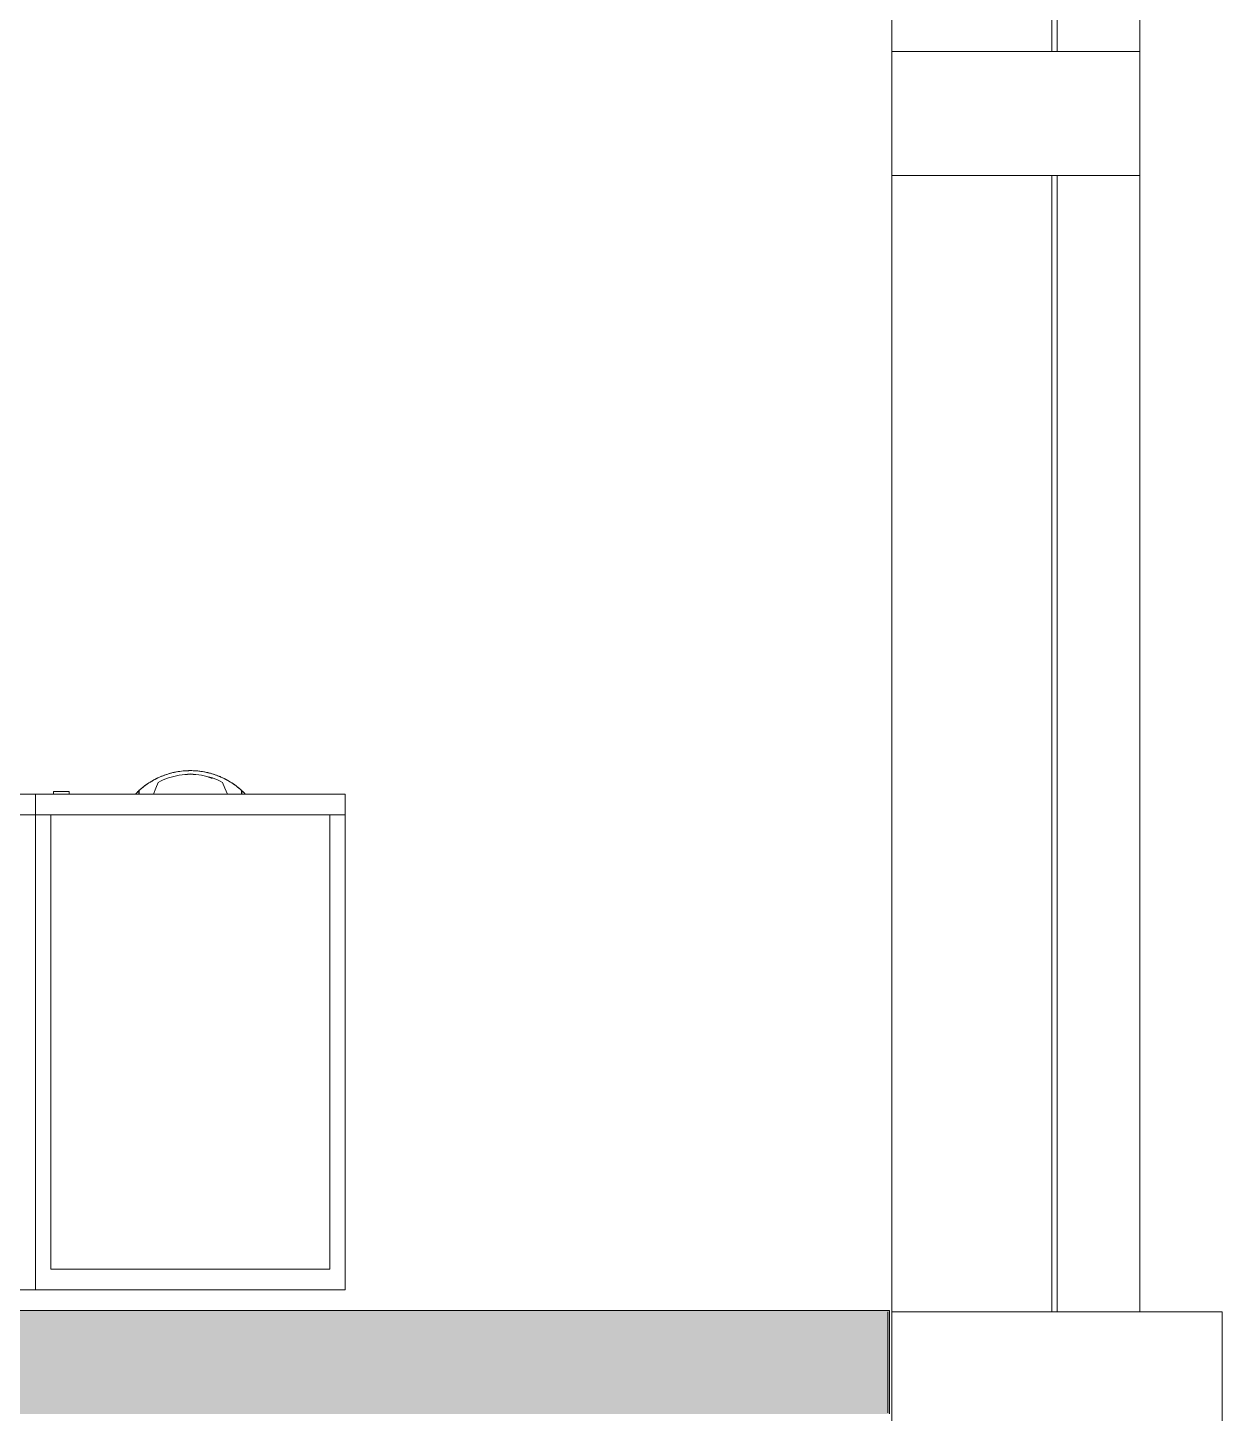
# Model space of a CAD drawing. Header units: inches. Extents: x 0 to 2535, y 0 to 2052.
# Drawn here: x 2469.2 to 2527, y 1382.6 to 1449.7 of the extents above; entities that cross this region are included whole.
import ezdxf

# ---------------------------------------------------------------- set-up
doc = ezdxf.new("R2010")
doc.units = ezdxf.units.IN
doc.header["$MEASUREMENT"] = 0
for name, color, linetype, lineweight in [('A-DETL', 90, 'Continuous', 9), ('A-WALL', 113, 'Continuous', 13), ('A-WALL-PATT', 111, 'Continuous', 13), ('CORE', 7, 'Continuous', 9), ('I-FURN', 30, 'Continuous', 9), ('I-FURN-PNLS', 30, 'Continuous', 9), ('I-WALL', 2, 'Continuous', 13), ('Victor Bldg - 7th Floor_LINK_dwg', 8, 'Continuous', 9), ('WINDOWS', 7, 'Continuous', 9)]:
    doc.layers.add(name, color=color, linetype=linetype, lineweight=lineweight)

# ---------------------------------------------------------------- blocks, each defined once
blk = doc.blocks.new('Victor Bldg - 7th Floor_LINK_dwg-6972240-Level 07  POWER _ SIGNAL')
at = {"layer": 'A-WALL', "color": 7, "lineweight": 9}
blk.add_line((2510.815, 1382.625), (2510.815, 1387.5), dxfattribs=at)
at = {"layer": 'CORE', "flags": 128}
blk.add_lwpolyline([(2511, 1343.5), (2511, 1323.5), (2527, 1323.5), (2527, 1387.5), (2511, 1387.5), (2511, 1367.5)], dxfattribs=at)
at = {"layer": 'WINDOWS'}
for p, q in [((2511, 1387.5), (2511, 1503.5)), ((2518.75, 1448.5), (2518.75, 1503.5)), ((2519, 1448.5), (2519, 1503.5)), ((2523, 1387.5), (2523, 1503.5)), ((2518.75, 1387.5), (2518.75, 1442.5)), ((2519, 1387.5), (2519, 1442.5))]:
    blk.add_line(p, q, dxfattribs=at)
at = {"layer": 'WINDOWS', "flags": 128}
blk.add_lwpolyline([(2511, 1448.5), (2523, 1448.5), (2523, 1442.5), (2511, 1442.5)], close=True, dxfattribs=at)
blk = doc.blocks.new('Zira Wksta 12 - Type 1-V53-Level 07  POWER _ SIGNAL')
at = {"layer": 'I-FURN'}
for p, q in [((-24.173, 93.98), (-24, 93.98)), ((-24.173, 93.98), (-24, 93.98)), ((-24.173, 93.98), (-24, 93.98)), ((-24, 93.987), (-24.167, 93.987)), ((-24, 93.987), (-24.167, 93.987)), ((-24, 93.987), (-24.167, 93.987)), ((-24, 94.152), (-24, 94.157)), ((-24, 94.157), (-24, 94.154)), ((-24, 94.124), (-24, 94.157)), ((-24, 94.157), (-24, 94.131)), ((-24, 94.104), (-24, 94.157)), ((-24, 94.157), (-24, 94.114)), ((-24, 94.154), (-24, 94.145)), ((-24, 94.141), (-24, 94.152)), ((-24, 94.145), (-24, 94.114)), ((-24, 94.124), (-24, 94.141)), ((-24, 94.131), (-24, 94.114)), ((-24, 94.104), (-24, 94.124)), ((-24, 94.104), (-24, 94.124)), ((-24, 94.114), (-24, 94.082)), ((-24, 94.114), (-24, 94.012)), ((-24, 94.114), (-24, 94.012)), ((-24, 94.012), (-24, 94.104)), ((-24, 94.012), (-24, 94.104)), ((-24, 94.012), (-24, 94.104)), ((-24, 94.082), (-24, 94.048)), ((-24, 94.048), (-24, 94.012)), ((-24, 93.98), (-24, 94.012)), ((-24, 94.012), (-24, 93.987)), ((-24, 93.98), (-24, 94.012)), ((-24, 94.012), (-24, 93.987)), ((-24, 93.98), (-24, 94.012)), ((-24, 94.012), (-24, 93.987)), ((-24, 93.98), (-24, 93.291)), ((-24, 93.639), (-24, 93.98)), ((-24, 93.98), (-24, 93.636)), ((-24, 93.639), (-24, 93.98)), ((-24, 93.98), (-24, 93.291)), ((-24, 93.639), (-24, 93.98)), ((-24.281, 93.175), (-24, 93.291)), ((-24.281, 93.175), (-24, 93.291)), ((-24.281, 93.175), (-24, 93.291)), ((-24, 93.291), (-24, 93.636)), ((-24, 93.636), (-24, 93.291)), ((-24, 93.291), (-24, 93.636)), ((-24, 93.291), (-24, 93.636)), ((-24.561, 93.059), (-24.281, 93.175)), ((-24.561, 93.059), (-24.281, 93.175)), ((-24.561, 93.059), (-24.281, 93.175)), ((-24.281, 89.825), (-24.561, 89.941)), ((-24.281, 89.825), (-24.561, 89.941)), ((-24.281, 89.825), (-24.561, 89.941)), ((-24, 89.709), (-24.281, 89.825)), ((-24, 89.709), (-24.281, 89.825)), ((-24, 89.709), (-24.281, 89.825)), ((-24, 89.364), (-24, 89.709)), ((-24, 89.709), (-24, 89.364)), ((-24, 89.364), (-24, 89.709)), ((-24, 89.709), (-24, 89.364)), ((-24, 89.364), (-24, 89.709)), ((-24, 89.709), (-24, 89.02)), ((-24, 89.364), (-24, 89.02)), ((-24, 89.364), (-24, 89.02)), ((-24, 89.02), (-24, 89.361)), ((-24, 89.02), (-24, 89.361)), ((-24, 89.02), (-24, 89.361)), ((-24, 89.02), (-24.173, 89.02)), ((-24, 89.02), (-24.173, 89.02)), ((-24, 89.02), (-24.173, 89.02)), ((-24.167, 89.013), (-24, 89.013)), ((-24.167, 89.013), (-24, 89.013)), ((-24.167, 89.013), (-24, 89.013)), ((-24, 88.988), (-24, 89.02)), ((-24, 88.988), (-24, 89.02)), ((-24, 88.988), (-24, 89.02)), ((-24, 89.013), (-24, 88.988)), ((-24, 89.013), (-24, 88.988)), ((-24, 89.013), (-24, 88.988)), ((-24, 88.988), (-24, 88.952)), ((-24, 88.896), (-24, 88.988)), ((-24, 88.988), (-24, 88.918)), ((-24, 88.941), (-24, 88.988)), ((-24, 88.988), (-24, 88.886)), ((-24, 88.896), (-24, 88.988)), ((-24, 88.952), (-24, 88.918)), ((-24, 88.896), (-24, 88.941)), ((-24, 88.918), (-24, 88.886)), ((-24, 88.918), (-24, 88.886)), ((-24, 88.876), (-24, 88.896)), ((-24, 88.859), (-24, 88.896)), ((-24, 88.843), (-24, 88.896)), ((-24, 88.886), (-24, 88.843)), ((-24, 88.886), (-24, 88.869)), ((-24, 88.886), (-24, 88.843)), ((-24, 88.848), (-24, 88.876)), ((-24, 88.869), (-24, 88.855)), ((-24, 88.843), (-24, 88.859)), ((-24, 88.855), (-24, 88.843)), ((-24, 88.843), (-24, 88.848))]:
    blk.add_line(p, q, dxfattribs=at)
at = {"layer": 'I-FURN', "flags": 128}
for points in [[(-24, 93.291), (-24.281, 93.175), (-24.561, 93.059)], [(-24, 93.291), (-24.281, 93.175), (-24.561, 93.059)], [(-24, 93.291), (-24.281, 93.175), (-24.561, 93.059)], [(-24.561, 89.941), (-24.281, 89.825), (-24, 89.709)], [(-24.561, 89.941), (-24.281, 89.825), (-24, 89.709)], [(-24.561, 89.941), (-24.281, 89.825), (-24, 89.709)]]:
    blk.add_lwpolyline(points, dxfattribs=at)
at = {"layer": 'I-FURN'}
for start, end in [(137.02895, 137.70289), (137.02895, 137.70289), (137.02895, 137.70289), (137.03852, 137.56704), (137.03852, 137.56704), (137.03852, 137.56704), (222.29711, 222.97105), (222.29711, 222.97105), (222.29711, 222.97105), (222.43296, 222.96148), (222.43296, 222.96148), (222.43296, 222.96148)]:
    blk.add_arc((-21.447, 91.5), 3.685, start, end, dxfattribs=at)
for points, knots in [([(-24.173, 89.02), (-24.325, 89.187), (-24.598, 89.55), (-24.903, 90.161), (-25.09, 90.818), (-25.174, 91.727), (-25.004, 92.635), (-24.599, 93.45), (-24.325, 93.813), (-24.173, 93.98)], [0, 0, 0, 0, 0.125, 0.25, 0.375, 0.5, 0.75, 0.875, 1, 1, 1, 1]), ([(-24.173, 89.02), (-24.325, 89.187), (-24.598, 89.55), (-24.903, 90.161), (-25.09, 90.818), (-25.174, 91.727), (-25.004, 92.635), (-24.599, 93.45), (-24.325, 93.813), (-24.173, 93.98)], [0, 0, 0, 0, 0.125, 0.25, 0.375, 0.5, 0.75, 0.875, 1, 1, 1, 1]), ([(-24.173, 89.02), (-24.325, 89.187), (-24.598, 89.55), (-24.903, 90.161), (-25.09, 90.818), (-25.174, 91.727), (-25.004, 92.635), (-24.599, 93.45), (-24.325, 93.813), (-24.173, 93.98)], [0, 0, 0, 0, 0.125, 0.25, 0.375, 0.5, 0.75, 0.875, 1, 1, 1, 1]), ([(-24, 94.157), (-24.001, 94.157), (-24.002, 94.156), (-24.004, 94.153), (-24.007, 94.151), (-24.009, 94.149), (-24.012, 94.145), (-24.016, 94.142), (-24.019, 94.139), (-24.023, 94.135), (-24.027, 94.131), (-24.032, 94.127), (-24.041, 94.118), (-24.048, 94.11), (-24.055, 94.104)], [0, 0, 0, 0, 0.125, 0.1875, 0.25, 0.3125, 0.375, 0.4375, 0.5, 0.5625, 0.625, 0.6875, 0.75, 1, 1, 1, 1]), ([(-24, 94.157), (-24.001, 94.157), (-24.002, 94.156), (-24.004, 94.153), (-24.007, 94.151), (-24.009, 94.149), (-24.012, 94.145), (-24.016, 94.142), (-24.019, 94.139), (-24.023, 94.135), (-24.027, 94.131), (-24.032, 94.127), (-24.041, 94.118), (-24.048, 94.11), (-24.055, 94.104)], [0, 0, 0, 0, 0.125, 0.1875, 0.25, 0.3125, 0.375, 0.4375, 0.5, 0.5625, 0.625, 0.6875, 0.75, 1, 1, 1, 1]), ([(-24, 94.157), (-24.001, 94.157), (-24.002, 94.156), (-24.004, 94.153), (-24.007, 94.151), (-24.009, 94.149), (-24.012, 94.145), (-24.016, 94.142), (-24.019, 94.139), (-24.023, 94.135), (-24.027, 94.131), (-24.032, 94.127), (-24.041, 94.118), (-24.048, 94.11), (-24.055, 94.104)], [0, 0, 0, 0, 0.125, 0.1875, 0.25, 0.3125, 0.375, 0.4375, 0.5, 0.5625, 0.625, 0.6875, 0.75, 1, 1, 1, 1]), ([(-24.045, 94.114), (-24.039, 94.119), (-24.031, 94.127), (-24.021, 94.137), (-24.016, 94.142), (-24.012, 94.146), (-24.009, 94.149), (-24.007, 94.151), (-24.004, 94.153), (-24.003, 94.155), (-24.001, 94.156), (-24, 94.157), (-24, 94.157)], [0, 0, 0, 0, 0.25, 0.375, 0.5, 0.5625, 0.625, 0.6875, 0.75, 0.8125, 0.875, 1, 1, 1, 1]), ([(-24.045, 94.114), (-24.039, 94.119), (-24.031, 94.127), (-24.021, 94.137), (-24.016, 94.142), (-24.012, 94.146), (-24.009, 94.149), (-24.007, 94.151), (-24.004, 94.153), (-24.003, 94.155), (-24.001, 94.156), (-24, 94.157), (-24, 94.157)], [0, 0, 0, 0, 0.25, 0.375, 0.5, 0.5625, 0.625, 0.6875, 0.75, 0.8125, 0.875, 1, 1, 1, 1]), ([(-24.045, 94.114), (-24.039, 94.119), (-24.031, 94.127), (-24.021, 94.137), (-24.016, 94.142), (-24.012, 94.146), (-24.009, 94.149), (-24.007, 94.151), (-24.004, 94.153), (-24.003, 94.155), (-24.001, 94.156), (-24, 94.157), (-24, 94.157)], [0, 0, 0, 0, 0.25, 0.375, 0.5, 0.5625, 0.625, 0.6875, 0.75, 0.8125, 0.875, 1, 1, 1, 1]), ([(-24.672, 93.283), (-24.727, 93.183), (-24.791, 93.055), (-24.846, 92.924), (-24.856, 92.898)], [0.15936451, 0.15936451, 0.15936451, 0.15936451, 0.22222222, 0.23762024, 0.23762024, 0.23762024, 0.23762024]), ([(-24.672, 93.283), (-24.727, 93.183), (-24.791, 93.055), (-24.846, 92.924), (-24.856, 92.898)], [0.15936451, 0.15936451, 0.15936451, 0.15936451, 0.22222222, 0.23762024, 0.23762024, 0.23762024, 0.23762024]), ([(-24.672, 93.283), (-24.727, 93.183), (-24.791, 93.055), (-24.846, 92.924), (-24.856, 92.898)], [0.15936451, 0.15936451, 0.15936451, 0.15936451, 0.22222222, 0.23762024, 0.23762024, 0.23762024, 0.23762024]), ([(-24.945, 92.66), (-24.973, 92.575), (-25.009, 92.449), (-25.04, 92.321), (-25.049, 92.28)], [0.28411479, 0.28411479, 0.28411479, 0.28411479, 0.33333333, 0.3562762, 0.3562762, 0.3562762, 0.3562762]), ([(-24.945, 92.66), (-24.973, 92.575), (-25.009, 92.449), (-25.04, 92.321), (-25.049, 92.28)], [0.28411479, 0.28411479, 0.28411479, 0.28411479, 0.33333333, 0.3562762, 0.3562762, 0.3562762, 0.3562762]), ([(-24.945, 92.66), (-24.973, 92.575), (-25.009, 92.449), (-25.04, 92.321), (-25.049, 92.28)], [0.28411479, 0.28411479, 0.28411479, 0.28411479, 0.33333333, 0.3562762, 0.3562762, 0.3562762, 0.3562762]), ([(-25.096, 92.017), (-25.106, 91.946), (-25.12, 91.819), (-25.127, 91.692), (-25.128, 91.636)], [0.40508035, 0.40508035, 0.40508035, 0.40508035, 0.44444444, 0.47528756, 0.47528756, 0.47528756, 0.47528756]), ([(-25.096, 92.017), (-25.106, 91.946), (-25.12, 91.819), (-25.127, 91.692), (-25.128, 91.636)], [0.40508035, 0.40508035, 0.40508035, 0.40508035, 0.44444444, 0.47528756, 0.47528756, 0.47528756, 0.47528756]), ([(-25.096, 92.017), (-25.106, 91.946), (-25.12, 91.819), (-25.127, 91.692), (-25.128, 91.636)], [0.40508035, 0.40508035, 0.40508035, 0.40508035, 0.44444444, 0.47528756, 0.47528756, 0.47528756, 0.47528756]), ([(-25.048, 90.72), (-25.04, 90.679), (-25.009, 90.552), (-24.976, 90.423), (-24.95, 90.336)], [0.64373131, 0.64373131, 0.64373131, 0.64373131, 0.66666667, 0.71591001, 0.71591001, 0.71591001, 0.71591001]), ([(-25.048, 90.72), (-25.04, 90.679), (-25.009, 90.552), (-24.976, 90.423), (-24.95, 90.336)], [0.64373131, 0.64373131, 0.64373131, 0.64373131, 0.66666667, 0.71591001, 0.71591001, 0.71591001, 0.71591001]), ([(-25.048, 90.72), (-25.04, 90.679), (-25.009, 90.552), (-24.976, 90.423), (-24.95, 90.336)], [0.64373131, 0.64373131, 0.64373131, 0.64373131, 0.66666667, 0.71591001, 0.71591001, 0.71591001, 0.71591001]), ([(-24.857, 90.102), (-24.808, 89.982), (-24.751, 89.851), (-24.678, 89.729), (-24.671, 89.718)], [0.76239192, 0.76239192, 0.76239192, 0.76239192, 0.83333333, 0.84070579, 0.84070579, 0.84070579, 0.84070579]), ([(-24.857, 90.102), (-24.808, 89.982), (-24.751, 89.851), (-24.678, 89.729), (-24.671, 89.718)], [0.76239192, 0.76239192, 0.76239192, 0.76239192, 0.83333333, 0.84070579, 0.84070579, 0.84070579, 0.84070579]), ([(-24.857, 90.102), (-24.808, 89.982), (-24.751, 89.851), (-24.678, 89.729), (-24.671, 89.718)], [0.76239192, 0.76239192, 0.76239192, 0.76239192, 0.83333333, 0.84070579, 0.84070579, 0.84070579, 0.84070579]), ([(-24.055, 88.896), (-24.048, 88.89), (-24.039, 88.881), (-24.029, 88.871), (-24.023, 88.865), (-24.019, 88.861), (-24.016, 88.858), (-24.012, 88.855), (-24.009, 88.851), (-24.007, 88.849), (-24.004, 88.847), (-24.002, 88.844), (-24.001, 88.843), (-24, 88.843)], [0, 0, 0, 0, 0.25, 0.375, 0.4375, 0.5, 0.5625, 0.625, 0.6875, 0.75, 0.8125, 0.875, 1, 1, 1, 1]), ([(-24.055, 88.896), (-24.048, 88.89), (-24.039, 88.881), (-24.029, 88.871), (-24.023, 88.865), (-24.019, 88.861), (-24.016, 88.858), (-24.012, 88.855), (-24.009, 88.851), (-24.007, 88.849), (-24.004, 88.847), (-24.002, 88.844), (-24.001, 88.843), (-24, 88.843)], [0, 0, 0, 0, 0.25, 0.375, 0.4375, 0.5, 0.5625, 0.625, 0.6875, 0.75, 0.8125, 0.875, 1, 1, 1, 1]), ([(-24.055, 88.896), (-24.048, 88.89), (-24.039, 88.881), (-24.029, 88.871), (-24.023, 88.865), (-24.019, 88.861), (-24.016, 88.858), (-24.012, 88.855), (-24.009, 88.851), (-24.007, 88.849), (-24.004, 88.847), (-24.002, 88.844), (-24.001, 88.843), (-24, 88.843)], [0, 0, 0, 0, 0.25, 0.375, 0.4375, 0.5, 0.5625, 0.625, 0.6875, 0.75, 0.8125, 0.875, 1, 1, 1, 1]), ([(-24, 88.843), (-24, 88.843), (-24.001, 88.844), (-24.003, 88.845), (-24.004, 88.847), (-24.007, 88.849), (-24.009, 88.851), (-24.012, 88.854), (-24.015, 88.857), (-24.018, 88.86), (-24.021, 88.863), (-24.025, 88.867), (-24.032, 88.874), (-24.039, 88.881), (-24.045, 88.886)], [0, 0, 0, 0, 0.125, 0.1875, 0.25, 0.3125, 0.375, 0.4375, 0.5, 0.5625, 0.625, 0.6875, 0.75, 1, 1, 1, 1]), ([(-24, 88.843), (-24, 88.843), (-24.001, 88.844), (-24.003, 88.845), (-24.004, 88.847), (-24.007, 88.849), (-24.009, 88.851), (-24.012, 88.854), (-24.015, 88.857), (-24.018, 88.86), (-24.021, 88.863), (-24.025, 88.867), (-24.032, 88.874), (-24.039, 88.881), (-24.045, 88.886)], [0, 0, 0, 0, 0.125, 0.1875, 0.25, 0.3125, 0.375, 0.4375, 0.5, 0.5625, 0.625, 0.6875, 0.75, 1, 1, 1, 1]), ([(-24, 88.843), (-24, 88.843), (-24.001, 88.844), (-24.003, 88.845), (-24.004, 88.847), (-24.007, 88.849), (-24.009, 88.851), (-24.012, 88.854), (-24.015, 88.857), (-24.018, 88.86), (-24.021, 88.863), (-24.025, 88.867), (-24.032, 88.874), (-24.039, 88.881), (-24.045, 88.886)], [0, 0, 0, 0, 0.125, 0.1875, 0.25, 0.3125, 0.375, 0.4375, 0.5, 0.5625, 0.625, 0.6875, 0.75, 1, 1, 1, 1])]:
    blk.add_open_spline(points, degree=3, knots=knots, dxfattribs=at)
for points in [[(-24.167, 93.987), (-24.303, 93.838), (-24.427, 93.678), (-24.537, 93.508)], [(-24.167, 93.987), (-24.303, 93.838), (-24.427, 93.678), (-24.537, 93.508)], [(-24.167, 93.987), (-24.303, 93.838), (-24.427, 93.678), (-24.537, 93.508)], [(-24.055, 94.104), (-24.069, 94.089), (-24.099, 94.059), (-24.129, 94.028), (-24.144, 94.012)], [(-24.055, 94.104), (-24.069, 94.089), (-24.099, 94.059), (-24.129, 94.028), (-24.144, 94.012)], [(-24.055, 94.104), (-24.069, 94.089), (-24.099, 94.059), (-24.129, 94.028), (-24.144, 94.012)], [(-24.143, 94.012), (-24.132, 94.024), (-24.11, 94.047), (-24.077, 94.082), (-24.055, 94.103), (-24.045, 94.114)], [(-24.143, 94.012), (-24.132, 94.024), (-24.11, 94.047), (-24.077, 94.082), (-24.055, 94.103), (-24.045, 94.114)], [(-24.143, 94.012), (-24.132, 94.024), (-24.11, 94.047), (-24.077, 94.082), (-24.055, 94.103), (-24.045, 94.114)], [(-24.586, 93.431), (-24.616, 93.382), (-24.645, 93.333), (-24.672, 93.283)], [(-24.586, 93.431), (-24.616, 93.382), (-24.645, 93.333), (-24.672, 93.283)], [(-24.586, 93.431), (-24.616, 93.382), (-24.645, 93.333), (-24.672, 93.283)], [(-24.561, 93.059), (-24.732, 92.742), (-24.969, 92.05), (-24.969, 90.951), (-24.732, 90.259), (-24.561, 89.941)], [(-24.561, 93.059), (-24.732, 92.742), (-24.969, 92.05), (-24.969, 90.951), (-24.732, 90.259), (-24.561, 89.941)], [(-24.561, 93.059), (-24.732, 92.742), (-24.969, 92.05), (-24.969, 90.951), (-24.732, 90.259), (-24.561, 89.941)], [(-24.894, 92.802), (-24.912, 92.755), (-24.929, 92.708), (-24.945, 92.66)], [(-24.894, 92.802), (-24.912, 92.755), (-24.929, 92.708), (-24.945, 92.66)], [(-24.894, 92.802), (-24.912, 92.755), (-24.929, 92.708), (-24.945, 92.66)], [(-24.91, 92.039), (-24.88, 92.217), (-24.822, 92.387), (-24.757, 92.555)], [(-24.91, 92.039), (-24.88, 92.217), (-24.822, 92.387), (-24.757, 92.555)], [(-24.91, 92.039), (-24.88, 92.217), (-24.822, 92.387), (-24.757, 92.555)], [(-24.857, 92.898), (-24.867, 92.872), (-24.877, 92.847), (-24.887, 92.821)], [(-24.857, 92.898), (-24.867, 92.872), (-24.877, 92.847), (-24.887, 92.821)], [(-24.857, 92.898), (-24.867, 92.872), (-24.877, 92.847), (-24.887, 92.821)], [(-24.778, 92.564), (-24.719, 92.734), (-24.647, 92.9), (-24.561, 93.059)], [(-24.778, 92.564), (-24.719, 92.734), (-24.647, 92.9), (-24.561, 93.059)], [(-24.778, 92.564), (-24.719, 92.734), (-24.647, 92.9), (-24.561, 93.059)], [(-25.075, 92.144), (-25.083, 92.102), (-25.09, 92.06), (-25.096, 92.017)], [(-25.075, 92.144), (-25.083, 92.102), (-25.09, 92.06), (-25.096, 92.017)], [(-25.075, 92.144), (-25.083, 92.102), (-25.09, 92.06), (-25.096, 92.017)], [(-25.049, 92.28), (-25.056, 92.243), (-25.064, 92.207), (-25.071, 92.17)], [(-25.049, 92.28), (-25.056, 92.243), (-25.064, 92.207), (-25.071, 92.17)], [(-25.049, 92.28), (-25.056, 92.243), (-25.064, 92.207), (-25.071, 92.17)], [(-24.955, 91.5), (-24.955, 91.681), (-24.949, 91.865), (-24.91, 92.039)], [(-24.955, 91.5), (-24.955, 91.681), (-24.949, 91.865), (-24.91, 92.039)], [(-24.955, 91.5), (-24.955, 91.681), (-24.949, 91.865), (-24.91, 92.039)], [(-25.129, 91.635), (-25.133, 91.545), (-25.132, 91.455), (-25.127, 91.366)], [(-25.129, 91.635), (-25.133, 91.545), (-25.132, 91.455), (-25.127, 91.366)], [(-25.129, 91.635), (-25.133, 91.545), (-25.132, 91.455), (-25.127, 91.366)], [(-25.129, 91.365), (-25.125, 91.237), (-25.111, 91.11), (-25.092, 90.984)], [(-25.129, 91.365), (-25.125, 91.237), (-25.111, 91.11), (-25.092, 90.984)], [(-25.129, 91.365), (-25.125, 91.237), (-25.111, 91.11), (-25.092, 90.984)], [(-24.91, 90.961), (-24.94, 91.139), (-24.965, 91.322), (-24.971, 91.504)], [(-24.91, 90.961), (-24.94, 91.139), (-24.965, 91.322), (-24.971, 91.504)], [(-24.91, 90.961), (-24.94, 91.139), (-24.965, 91.322), (-24.971, 91.504)], [(-25.095, 90.982), (-25.089, 90.94), (-25.082, 90.898), (-25.075, 90.856)], [(-25.095, 90.982), (-25.089, 90.94), (-25.082, 90.898), (-25.075, 90.856)], [(-25.095, 90.982), (-25.089, 90.94), (-25.082, 90.898), (-25.075, 90.856)], [(-25.07, 90.829), (-25.064, 90.793), (-25.056, 90.756), (-25.048, 90.72)], [(-25.07, 90.829), (-25.064, 90.793), (-25.056, 90.756), (-25.048, 90.72)], [(-25.07, 90.829), (-25.064, 90.793), (-25.056, 90.756), (-25.048, 90.72)], [(-24.778, 90.436), (-24.836, 90.607), (-24.875, 90.782), (-24.91, 90.961)], [(-24.778, 90.436), (-24.836, 90.607), (-24.875, 90.782), (-24.91, 90.961)], [(-24.778, 90.436), (-24.836, 90.607), (-24.875, 90.782), (-24.91, 90.961)], [(-24.945, 90.34), (-24.929, 90.292), (-24.913, 90.244), (-24.896, 90.197)], [(-24.945, 90.34), (-24.929, 90.292), (-24.913, 90.244), (-24.896, 90.197)], [(-24.945, 90.34), (-24.929, 90.292), (-24.913, 90.244), (-24.896, 90.197)], [(-24.887, 90.179), (-24.877, 90.153), (-24.867, 90.127), (-24.857, 90.102)], [(-24.887, 90.179), (-24.877, 90.153), (-24.867, 90.127), (-24.857, 90.102)], [(-24.887, 90.179), (-24.877, 90.153), (-24.867, 90.127), (-24.857, 90.102)], [(-24.561, 89.941), (-24.647, 90.1), (-24.719, 90.266), (-24.778, 90.436)], [(-24.561, 89.941), (-24.647, 90.1), (-24.719, 90.266), (-24.778, 90.436)], [(-24.561, 89.941), (-24.647, 90.1), (-24.719, 90.266), (-24.778, 90.436)], [(-24.672, 89.717), (-24.644, 89.667), (-24.614, 89.619), (-24.582, 89.572)], [(-24.672, 89.717), (-24.644, 89.667), (-24.614, 89.619), (-24.582, 89.572)], [(-24.672, 89.717), (-24.644, 89.667), (-24.614, 89.619), (-24.582, 89.572)], [(-24.537, 89.492), (-24.427, 89.322), (-24.303, 89.162), (-24.167, 89.013)], [(-24.537, 89.492), (-24.427, 89.322), (-24.303, 89.162), (-24.167, 89.013)], [(-24.537, 89.492), (-24.427, 89.322), (-24.303, 89.162), (-24.167, 89.013)], [(-24.144, 88.988), (-24.129, 88.972), (-24.099, 88.941), (-24.069, 88.911), (-24.055, 88.896)], [(-24.144, 88.988), (-24.129, 88.972), (-24.099, 88.941), (-24.069, 88.911), (-24.055, 88.896)], [(-24.144, 88.988), (-24.129, 88.972), (-24.099, 88.941), (-24.069, 88.911), (-24.055, 88.896)], [(-24.045, 88.886), (-24.055, 88.897), (-24.077, 88.918), (-24.11, 88.953), (-24.132, 88.976), (-24.143, 88.988)], [(-24.045, 88.886), (-24.055, 88.897), (-24.077, 88.918), (-24.11, 88.953), (-24.132, 88.976), (-24.143, 88.988)], [(-24.045, 88.886), (-24.055, 88.897), (-24.077, 88.918), (-24.11, 88.953), (-24.132, 88.976), (-24.143, 88.988)]]:
    blk.add_open_spline(points, degree=3, dxfattribs=at)
at = {"layer": 'I-FURN-PNLS'}
for p, q in [((-24, 84), (-24, 99)), ((-24, 99), (0, 99)), ((0, 99), (-24, 99)), ((-24, 99), (-24, 84)), ((-24, 84), (-24, 99)), ((-24, 99), (0, 99)), ((-24, 84), (-24, 99)), ((-24, 99), (-24, 93.98)), ((-23, 99), (-24, 99)), ((-23, 99), (-24, 99)), ((-24, 93.98), (-24, 99)), ((-24, 99), (-24, 93.98)), ((-24, 93.98), (-24, 99)), ((-24, 99), (-24, 93.98)), ((-23, 99), (-24, 99)), ((-23, 99), (-24, 99)), ((-23, 99), (-24, 99)), ((-23, 99), (-24, 99)), ((-23, 99), (-24, 99)), ((-24, 99), (-24, 93.98)), ((-24, 93.98), (-24, 99)), ((-24, 99), (-23, 99)), ((-23, 98.25), (-23, 99)), ((-23, 99), (-23, 84)), ((-23, 98.25), (-23, 99)), ((-23, 99), (-23, 98.25)), ((-23, 98.25), (-23, 99)), ((-23, 99), (-23, 98.25)), ((-23, 98.25), (-23, 99)), ((-23, 99), (-23, 84)), ((0, 99), (-23, 99)), ((-23, 99), (-23, 98.25)), ((-23, 98.25), (-23, 99)), ((-23, 99), (0, 99)), ((0, 99), (0, 84)), ((0, 84), (0, 99)), ((0, 99), (0, 84)), ((0, 84), (0, 99)), ((0, 99), (0, 84)), ((-1, 98.25), (-23, 98.25)), ((-23, 98.25), (-23, 84.75)), ((-23, 84.75), (-23, 98.25)), ((-23, 98.25), (-1, 98.25)), ((-23, 84.75), (-23, 98.25)), ((-23, 84.75), (-23, 98.25)), ((-23, 98.25), (-23, 84.75)), ((-23, 84.75), (-23, 98.25)), ((-23, 98.25), (-23, 84.75)), ((-23, 84.75), (-23, 98.25)), ((-23, 98.25), (-1, 98.25)), ((-1, 98.25), (-23, 98.25)), ((-1, 84.75), (-1, 98.25)), ((-1, 98.25), (-1, 84.75)), ((-1, 98.25), (-1, 84.75)), ((-1, 84.75), (-1, 98.25)), ((-24, 93.98), (-24, 93.291)), ((-24, 93.291), (-24, 93.98)), ((-24, 93.98), (-24, 93.291)), ((-24, 93.291), (-24, 93.98)), ((-24, 93.98), (-24, 93.291)), ((-24, 93.98), (-24, 93.291)), ((-24, 93.291), (-24, 93.98)), ((-24, 93.291), (-24, 89.709)), ((-24, 89.709), (-24, 93.291)), ((-24, 93.291), (-24, 89.709)), ((-24, 89.709), (-24, 93.291)), ((-24, 93.291), (-24, 89.709)), ((-24, 93.291), (-24, 89.709)), ((-24, 89.709), (-24, 93.291)), ((-24, 89.709), (-24, 89.02)), ((-24, 89.02), (-24, 89.709)), ((-24, 89.709), (-24, 89.02)), ((-24, 89.02), (-24, 89.709)), ((-24, 89.709), (-24, 89.02)), ((-24, 89.709), (-24, 89.02)), ((-24, 89.02), (-24, 89.709)), ((-24, 89.02), (-24, 84)), ((-24, 84), (-24, 89.02)), ((-24, 89.02), (-24, 85.515)), ((-24, 84), (-24, 89.02)), ((-24, 89.02), (-24, 84)), ((-24, 89.02), (-24, 85.515)), ((-24, 85.515), (-24, 89.02)), ((-24, 85.625), (-24.125, 85.625)), ((-24.125, 85.625), (-24.125, 85.515)), ((-24.125, 84.875), (-24.125, 85.625)), ((-24.125, 85.515), (-24.125, 84.985)), ((-24, 85.625), (-24, 85.575)), ((-24, 85.612), (-24, 85.625)), ((-24, 85.575), (-24, 85.612)), ((-24, 85.575), (-24, 85.515)), ((-24, 85.515), (-24, 85.575)), ((-24, 85.515), (-24, 84.985)), ((-24, 85.515), (-24, 84.985)), ((-24, 84.985), (-24, 85.515)), ((-24, 85.515), (-24, 85.437)), ((-24, 85.347), (-24, 85.515)), ((-24, 85.437), (-24, 85.25)), ((-24, 85.062), (-24, 85.347)), ((-24, 85.25), (-24, 85.062)), ((-24.125, 84.985), (-24.125, 84.875)), ((-24.125, 84.875), (-24, 84.875)), ((-24, 85.062), (-24, 84.985)), ((-24, 84.985), (-24, 85.062)), ((-24, 84.985), (-24, 84)), ((-24, 84.985), (-24, 84)), ((-24, 84), (-24, 84.985)), ((-24, 84.985), (-24, 84.888)), ((-24, 84.925), (-24, 84.985)), ((-24, 84.888), (-24, 84.925)), ((-24, 84.888), (-24, 84.875)), ((-24, 84.875), (-24, 84.888)), ((-23, 84.75), (-1, 84.75)), ((-1, 84.75), (-23, 84.75)), ((-23, 84), (-23, 84.75)), ((-23, 84), (-23, 84.75)), ((-23, 84.75), (-23, 84)), ((-23, 84), (-23, 84.75)), ((-23, 84.75), (-23, 84)), ((-23, 84), (-23, 84.75)), ((-1, 84.75), (-23, 84.75)), ((-23, 84.75), (-23, 84)), ((-23, 84), (-23, 84.75)), ((-23, 84.75), (-1, 84.75)), ((0, 84), (-24, 84)), ((-24, 84), (0, 84)), ((0, 84), (-24, 84)), ((-24, 84), (-23, 84)), ((-23, 84), (-24, 84)), ((-24, 84), (-23, 84)), ((-23, 84), (-24, 84)), ((-24, 84), (-23, 84)), ((-23, 84), (-24, 84)), ((-24, 84), (-23, 84)), ((-23, 84), (-24, 84)), ((-24, 36), (-24, 84)), ((-24, 84), (0, 84)), ((0, 84), (-24, 84)), ((-24, 84), (-24, 36)), ((-24, 36), (-24, 84)), ((-24, 84), (0, 84)), ((-23, 84), (-24, 84)), ((-24, 84), (-24, 36)), ((-24, 36), (-24, 84)), ((-24, 84), (-23, 84)), ((-23, 84), (0, 84)), ((0, 84), (-23, 84)), ((-23, 83.25), (-23, 84)), ((-23, 84), (-23, 83.25)), ((0, 84), (-23, 84)), ((-23, 84), (-23, 83.25)), ((-23, 83.25), (-23, 84)), ((-23, 84), (0, 84)), ((0, 84), (0, 36)), ((0, 36), (0, 84)), ((0, 84), (0, 36)), ((0, 36), (0, 84)), ((0, 84), (0, 36))]:
    blk.add_line(p, q, dxfattribs=at)

msp = doc.modelspace()

# ---------------------------------------------------------------- hatches: boundary and pattern name
at = {"layer": 'A-WALL-PATT', "lineweight": 9}
msp.add_hatch(color=7, dxfattribs=at).paths.add_polyline_path([(2492.252, 1382.567), (2510.882, 1382.567), (2510.882, 1387.567), (2310.632, 1387.567), (2310.632, 1382.567), (2487.469, 1382.567)], flags=0)

# ---------------------------------------------------------------- linework, layer by layer
at = {"layer": 'A-DETL'}
msp.add_line((2511, 479.5), (2511, 2021.5), dxfattribs=at)
at = {"layer": 'I-WALL', "color": 8, "lineweight": 20}
for p, q in [((2510.882, 1387.567), (2310.632, 1387.567)), ((2510.882, 1382.567), (2510.882, 1387.567))]:
    msp.add_line(p, q, dxfattribs=at)

# ---------------------------------------------------------------- block references
at = {"layer": 'I-FURN', "rotation": 270.0000000000002}
msp.add_blockref('Zira Wksta 12 - Type 1-V53-Level 07  POWER _ SIGNAL', (2385.543, 1388.567), dxfattribs=at)
at = {"layer": 'Victor Bldg - 7th Floor_LINK_dwg', "color": 7}
msp.add_blockref('Victor Bldg - 7th Floor_LINK_dwg-6972240-Level 07  POWER _ SIGNAL', (0, 0), dxfattribs=at)

doc.saveas('drawing.dxf')
